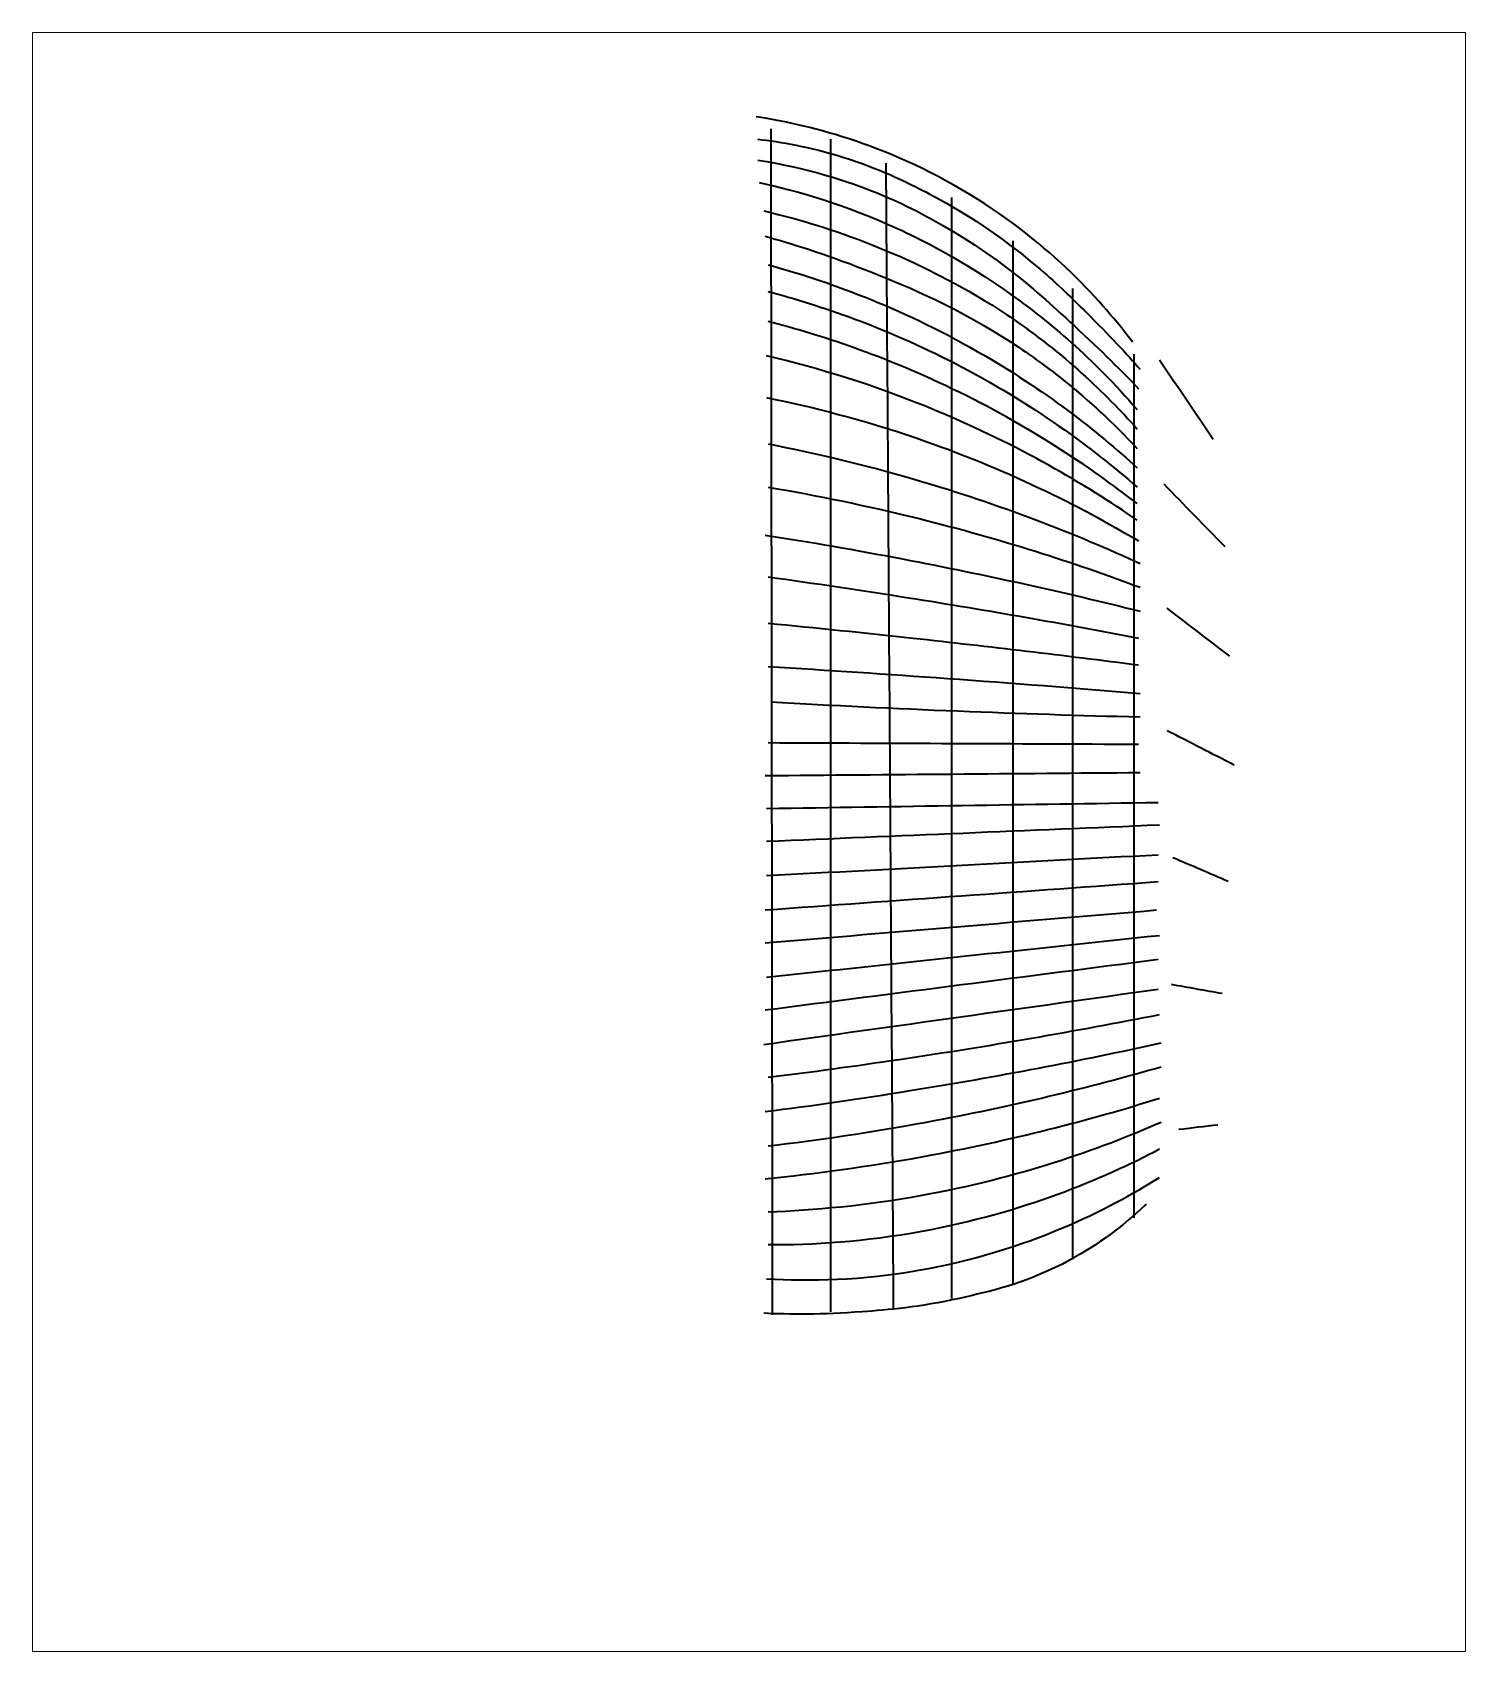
# Model space of a CAD drawing. Header units: inches. Extents: x 5.9 to 19.2, y -15 to 0.
import ezdxf

# ---------------------------------------------------------------- set-up
doc = ezdxf.new("R2010")
doc.units = ezdxf.units.IN
doc.header["$MEASUREMENT"] = 0
doc.layers.add('Base', color=7, linetype='Continuous', lineweight=0)
picture_1 = doc.add_image_def('image1.png', size_in_pixel=(216, 144))

msp = doc.modelspace()

# ---------------------------------------------------------------- linework, layer by layer
at = {"layer": 'Base', "color": 18, "lineweight": 35, "true_color": 0x000000}
for points, knots in [([(16.118, -2.854), (15.85, -2.496), (15.366, -1.942), (14.604, -1.479), (13.811, -0.997), (13.067, -0.825), (12.618, -0.757)], [0, 0, 0, 0, 1, 1, 1, 2, 2, 2, 2]), ([(12.632, -0.965), (12.842, -0.989), (13.115, -1.036), (13.424, -1.132), (13.762, -1.237), (14.002, -1.357), (14.16, -1.438), (14.323, -1.52), (14.772, -1.758), (15.257, -2.174), (15.427, -2.319), (15.562, -2.452), (15.688, -2.576), (15.898, -2.784), (16.066, -2.967), (16.188, -3.104)], [0, 0, 0, 0, 1, 1, 1, 2, 2, 2, 3, 3, 3, 4, 4, 4, 5, 5, 5, 5]), ([(12.632, -1.16), (13.097, -1.232), (13.473, -1.356), (13.743, -1.465), (13.859, -1.512), (14.387, -1.731), (14.965, -2.174), (15.184, -2.341), (15.357, -2.5), (15.576, -2.701), (15.826, -2.931), (16.028, -3.134), (16.174, -3.285)], [0, 0, 0, 0, 1, 1, 1, 2, 2, 2, 3, 3, 3, 4, 4, 4, 4]), ([(12.646, -1.368), (12.994, -1.443), (13.443, -1.572), (13.938, -1.799), (14.115, -1.88), (14.529, -2.08), (15.007, -2.424), (15.33, -2.655), (15.744, -2.997), (16.16, -3.479)], [0, 0, 0, 0, 1, 1, 1, 2, 2, 2, 3, 3, 3, 3]), ([(12.688, -1.632), (12.913, -1.684), (13.216, -1.766), (13.562, -1.896), (14.326, -2.181), (14.845, -2.527), (14.979, -2.618), (15.475, -2.956), (15.863, -3.324), (16.16, -3.66)], [0, 0, 0, 0, 1, 1, 1, 2, 2, 2, 3, 3, 3, 3]), ([(12.701, -1.868), (12.939, -1.933), (13.255, -2.031), (13.618, -2.174), (13.958, -2.307), (14.41, -2.487), (14.924, -2.812), (15.255, -3.023), (15.702, -3.35), (16.16, -3.84)], [0, 0, 0, 0, 1, 1, 1, 2, 2, 2, 3, 3, 3, 3]), ([(12.729, -2.132), (13.259, -2.277), (13.941, -2.519), (14.674, -2.938), (15.301, -3.296), (15.793, -3.685), (16.16, -4.021)], [0, 0, 0, 0, 1, 1, 1, 2, 2, 2, 2]), ([(12.729, -2.382), (13.215, -2.51), (13.816, -2.714), (14.465, -3.049), (15.192, -3.423), (15.753, -3.846), (16.16, -4.201)], [0, 0, 0, 0, 1, 1, 1, 2, 2, 2, 2]), ([(16.16, -4.354), (15.726, -4.015), (15.154, -3.629), (14.438, -3.285), (13.805, -2.981), (13.218, -2.787), (12.729, -2.66)], [0, 0, 0, 0, 1, 1, 1, 2, 2, 2, 2]), ([(16.16, -4.507), (15.677, -4.175), (15.056, -3.809), (14.299, -3.493), (13.721, -3.252), (13.183, -3.09), (12.715, -2.979)], [0, 0, 0, 0, 1, 1, 1, 2, 2, 2, 2]), ([(12.715, -3.368), (13.139, -3.453), (13.606, -3.573), (14.104, -3.743), (14.933, -4.026), (15.624, -4.374), (16.174, -4.701)], [0, 0, 0, 0, 1, 1, 1, 2, 2, 2, 2]), ([(12.729, -3.799), (13.159, -3.882), (13.62, -3.99), (14.104, -4.132), (14.893, -4.362), (15.589, -4.635), (16.188, -4.91)], [0, 0, 0, 0, 1, 1, 1, 2, 2, 2, 2]), ([(12.729, -4.201), (13.172, -4.276), (13.641, -4.371), (14.132, -4.493), (14.889, -4.681), (15.576, -4.902), (16.188, -5.132)], [0, 0, 0, 0, 1, 1, 1, 2, 2, 2, 2]), ([(12.701, -4.646), (13.118, -4.711), (13.544, -4.785), (13.979, -4.868), (14.75, -5.015), (15.487, -5.179), (16.188, -5.354)], [0, 0, 0, 0, 1, 1, 1, 2, 2, 2, 2]), ([(12.729, -5.035), (13.159, -5.094), (13.594, -5.159), (14.035, -5.229), (14.767, -5.345), (15.48, -5.471), (16.174, -5.604)], [0, 0, 0, 0, 1, 1, 1, 2, 2, 2, 2]), ([(12.729, -5.465), (13.174, -5.508), (13.623, -5.555), (14.076, -5.604), (14.787, -5.682), (15.486, -5.765), (16.174, -5.854)], [0, 0, 0, 0, 1, 1, 1, 2, 2, 2, 2]), ([(12.729, -5.868), (13.285, -5.902), (13.84, -5.939), (14.396, -5.979), (14.993, -6.022), (15.591, -6.068), (16.188, -6.118)], [0, 0, 0, 0, 1, 1, 1, 2, 2, 2, 2]), ([(16.188, -6.34), (15.63, -6.326), (15.065, -6.308), (14.493, -6.285), (13.907, -6.261), (13.328, -6.233), (12.757, -6.201)], [0, 0, 0, 0, 1, 1, 1, 2, 2, 2, 2]), ([(12.729, -9.688), (13.13, -9.638), (13.538, -9.582), (13.951, -9.521), (14.786, -9.397), (15.592, -9.257), (16.368, -9.104)], [0, 0, 0, 0, 1, 1, 1, 2, 2, 2, 2]), ([(12.701, -10.007), (13.141, -9.951), (13.59, -9.886), (14.049, -9.812), (14.863, -9.681), (15.641, -9.531), (16.382, -9.368)], [0, 0, 0, 0, 1, 1, 1, 2, 2, 2, 2]), ([(12.729, -10.326), (13.197, -10.271), (13.689, -10.199), (14.201, -10.104), (14.99, -9.959), (15.719, -9.781), (16.382, -9.59)], [0, 0, 0, 0, 1, 1, 1, 2, 2, 2, 2]), ([(12.701, -10.632), (13.164, -10.585), (13.656, -10.518), (14.174, -10.424), (14.983, -10.276), (15.717, -10.086), (16.368, -9.882)], [0, 0, 0, 0, 1, 1, 1, 2, 2, 2, 2]), ([(12.729, -10.938), (13.156, -10.923), (13.638, -10.879), (14.16, -10.785), (15.051, -10.623), (15.799, -10.36), (16.382, -10.104)], [0, 0, 0, 0, 1, 1, 1, 2, 2, 2, 2]), ([(12.729, -11.243), (13.141, -11.246), (13.625, -11.216), (14.16, -11.118), (15.092, -10.948), (15.838, -10.633), (16.368, -10.354)], [0, 0, 0, 0, 1, 1, 1, 2, 2, 2, 2]), ([(12.715, -11.562), (13.11, -11.585), (13.598, -11.576), (14.146, -11.479), (15.14, -11.303), (15.894, -10.915), (16.368, -10.618)], [0, 0, 0, 0, 1, 1, 1, 2, 2, 2, 2]), ([(16.243, -10.868), (15.951, -11.148), (15.668, -11.32), (15.465, -11.424), (15.101, -11.609), (14.793, -11.679), (14.507, -11.743), (14.134, -11.827), (13.843, -11.85), (13.604, -11.868), (13.235, -11.896), (12.922, -11.893), (12.688, -11.882)], [0, 0, 0, 0, 1, 1, 1, 2, 2, 2, 3, 3, 3, 4, 4, 4, 4])]:
    msp.add_open_spline(points, degree=3, knots=knots, dxfattribs=at)
for points in [[(12.771, -11.896), (12.766, -8.22), (12.762, -4.544), (12.757, -0.868)], [(13.312, -11.868), (13.312, -8.234), (13.312, -4.6), (13.312, -0.965)], [(13.896, -11.84), (13.873, -8.289), (13.85, -4.738), (13.826, -1.188)], [(14.438, -11.743), (14.438, -8.331), (14.438, -4.919), (14.438, -1.507)], [(15.007, -11.618), (15.007, -8.382), (15.007, -5.146), (15.007, -1.91)], [(15.562, -11.382), (15.562, -8.373), (15.562, -5.363), (15.562, -2.354)], [(16.132, -10.993), (16.132, -8.317), (16.132, -5.641), (16.132, -2.965)], [(16.868, -3.757), (16.701, -3.512), (16.535, -3.266), (16.368, -3.021)], [(16.979, -4.757), (16.789, -4.562), (16.6, -4.368), (16.41, -4.174)], [(17.021, -5.771), (16.826, -5.623), (16.632, -5.475), (16.438, -5.326)], [(17.062, -6.785), (16.854, -6.678), (16.646, -6.572), (16.438, -6.465)], [(12.729, -6.576), (13.877, -6.581), (15.025, -6.586), (16.174, -6.59)], [(12.701, -6.882), (13.863, -6.873), (15.025, -6.863), (16.188, -6.854)], [(12.715, -7.188), (13.928, -7.169), (15.141, -7.15), (16.354, -7.132)], [(12.715, -7.493), (13.933, -7.442), (15.15, -7.391), (16.368, -7.34)], [(12.715, -7.812), (13.928, -7.748), (15.141, -7.683), (16.354, -7.618)], [(17.007, -7.868), (16.836, -7.794), (16.664, -7.72), (16.493, -7.646)], [(12.701, -8.132), (13.919, -8.044), (15.137, -7.956), (16.354, -7.868)], [(12.701, -8.438), (13.914, -8.336), (15.127, -8.234), (16.34, -8.132)], [(12.715, -8.757), (13.933, -8.627), (15.15, -8.498), (16.368, -8.368)], [(12.701, -9.062), (13.919, -8.905), (15.137, -8.748), (16.354, -8.59)], [(12.688, -9.382), (13.91, -9.211), (15.132, -9.039), (16.354, -8.868)], [(16.951, -8.91), (16.794, -8.882), (16.637, -8.854), (16.479, -8.826)], [(16.91, -10.132), (16.789, -10.146), (16.669, -10.16), (16.549, -10.174)]]:
    msp.add_open_spline(points, degree=3, dxfattribs=at)

# ---------------------------------------------------------------- pictures from other files: only their frames are drawn
at = {"layer": 'Base'}
image = msp.add_image(picture_1, insert=(5.889, -15.028), size_in_units=(13.325, 15.056), dxfattribs=at)

doc.saveas('drawing.dxf')
